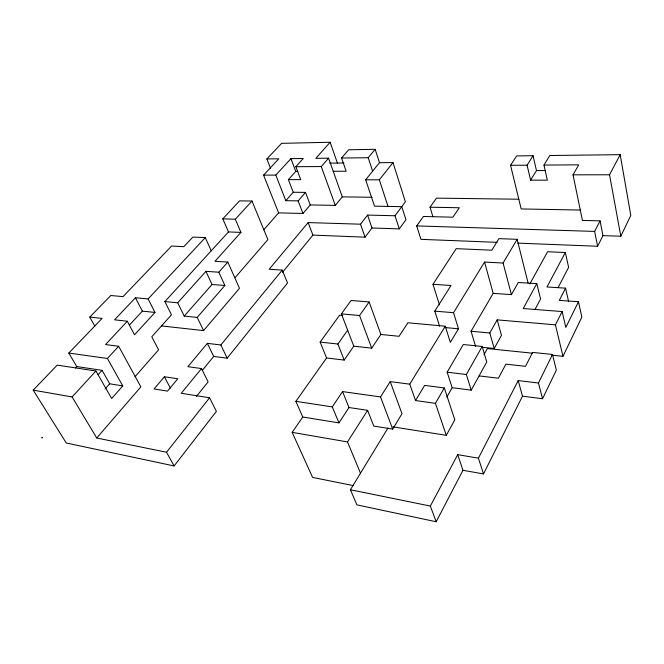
<?xml version="1.0" encoding="UTF-8"?>
<svg xmlns="http://www.w3.org/2000/svg" width="664" height="664" viewBox="0 0 664 664"><rect width="100%" height="100%" fill="white"/><g stroke="black" fill="none" stroke-linecap="round" stroke-linejoin="round"><path stroke-width="1" d="M542.554 398.749L538.446 383.012L518.194 380.58L522.485 396.159L542.554 398.749L556.349 370.097L552.498 354.46L532.628 352.426L525.506 366.32L505.902 364.146L498.415 378.214L479.093 375.899M551.676 355.165L562.972 356.327L581.855 317.118L578.469 301.73L559.312 300.369L565.57 288.159L546.987 286.981L565.338 252.511L547.601 251.747L529.789 284.026M517.812 243.132L597.617 246.253L602.945 235.629L620.807 236.218L630.8 215.451L620.193 154.662L549.825 155.509L543.974 165.07L547.335 180.176L530.586 180.143L527.1 165.187L533.084 155.716L516.667 155.915L510.55 165.294L521.174 208.936L580.801 210.065M538.446 383.012L552.498 354.46M578.469 301.73L565.819 327.41L562.134 311.557L523.215 308.544L536.794 283.636L518.302 282.482L511.438 294.633L493.186 293.363L471.058 331.245L475.64 346.591M483.5 473.947L478.42 458.168L457.712 454.657L462.966 470.286L483.5 473.947L522.485 396.159M562.972 356.327L555.436 324.837L562.134 311.557M478.42 458.168L518.194 380.58M597.617 246.253L594.654 231.412L600.073 220.855L582.428 220.415L573.032 174.823L578.734 164.838L543.974 165.07M388.017 427.931L350.426 489.758L356.9 504.872L436.173 521.755L462.966 470.286M558.125 287.512L568.625 267.351L565.338 252.511M620.807 236.218L609.544 174.781L620.193 154.662M436.173 521.755L430.347 506.059L457.712 454.657M534.927 309.64L540.571 299.041L536.794 283.636M446.291 435.327L454.832 419.847L444.316 387.95L424.62 385.402L415.556 400.558L435.426 403.338L446.291 435.327L392.963 426.869M452.176 387.701L471.224 390.158L486.754 362.013L482.18 346.459L463.298 344.533L447.146 372.18L452.176 387.701L446.839 397.039M481.832 347.231L494.215 348.492L501.486 335.32L497.187 319.874L555.436 324.837M484.014 354.659L487.417 348.558L532.404 353.19M471.224 390.158L466.352 374.488L482.18 346.459M494.215 348.492L489.783 332.988L497.187 319.874M435.426 403.338L444.316 387.95M511.438 294.633L503.096 263.019L517.131 239.314L498.905 238.642L491.816 250.212L456.209 248.643L432.978 284.292L439.435 304.826M503.096 263.019L484.554 262.072L453.537 312.694L458.475 328.788L450.35 342.367L445.262 326.207L407.887 322.779L399.072 336.299L380.879 334.465L371.691 348.168L353.779 346.193L344.201 360.079L326.58 357.962L320.139 342.084L339.669 315.159L342.757 315.442M392.698 429.11L380.53 396.931L342.558 391.586L348.998 407.53L367.615 410.335L373.766 426.08L392.698 429.11L401.986 413.697L390.216 381.617L409.763 384.157L415.556 400.558M409.763 384.157L445.262 326.207M530.586 180.143L536.479 170.59L533.084 155.716M380.53 396.931L390.216 381.617M439.576 326.124L434.787 311.134L451.005 285.495L432.978 284.292M360.486 473.208L347.504 441.934L367.615 410.335M326.58 357.962L295.862 401.346L302.767 417.025L338.947 422.877L348.998 407.53M338.947 422.877L332.291 406.883L342.558 391.586M353.14 485.567L312.595 477.424L292.168 432.347L302.767 417.025M371.691 348.168L359.564 315.508L369.126 301.937L351.09 300.485L341.396 313.873L353.779 346.193M344.201 360.079L337.885 344.035L347.654 330.207M497.087 242.327L420.91 239.347L416.71 225.926L423.441 216.464L452.906 217.203L459.314 207.757L430.04 207.201L432.895 216.705M430.04 207.201L436.497 198.129L518.783 199.225M399.28 228.889L405.953 219.742L401.786 206.67L374.504 206.147L365.648 179.795L379.484 162.688L393.005 162.572L405.372 201.765L395.014 215.758L399.28 228.889L371.998 227.993L365.034 237.156L312.918 235.122L282.532 272.281M196.386 396.458L208.114 381.858L201.507 368.57L187.887 366.677L207.359 343.346L213.7 356.443L227.146 358.178L287.553 282.988L282.25 270.099L269.177 269.26L308.129 222.581L360.51 224.191L367.582 215.078L395.014 215.758M94.819 326.132L89.798 317.085L102.057 318.438L68.824 353.049L107.419 358.485L122.757 385.9L111.668 398.491L95.931 371.002L57.228 365.125L33.2 390.133L66.251 442.988L174.126 465.954L216.389 411.365L209.575 397.777L181.247 393.279L201.507 368.57M33.2 390.133L72.094 396.956L96.745 438.008L166.523 452.242L209.575 397.777M365.648 179.795L379.318 179.82L393.005 162.572M202.304 370.387L213.7 356.443M207.359 343.346L220.863 344.965L282.25 270.099M263.757 229.827L278.614 212.87L302.975 213.476L310.229 204.927L335.295 205.4L342.292 196.876L372.139 197.274M333.22 171.295L346.135 171.246L341.562 158.032L368.196 157.708L375.152 149.309L379.484 162.688M164.406 376.762L154.048 388.963L167.511 391.104L177.819 378.754L164.406 376.762L170.382 388.116M161.377 325.916L203.582 330.597L239.48 288.3L227.818 262.072L214.97 261.292L240.941 232.408L235.305 219.228L222.789 218.854L228.482 231.919L240.941 232.408M341.562 158.032L348.658 149.773L375.152 149.309M96.745 438.008L140.859 386.871L118.648 346.259L105.559 344.558L127.314 321.227L134.535 334.805L154.986 312.42L148.105 298.933L135.439 297.762L114.565 319.816L127.314 321.227M235.322 277.369L267.899 239.604L251.996 201.043L239.596 200.835L222.789 218.854M177.686 302.776L184.218 316.089L197.225 317.417L224.872 285.487L218.846 272.215L205.948 271.335L177.686 302.776L164.871 301.589L171.461 314.786L151.79 336.781L158.58 349.828L135.099 376.621M285.819 200.686L293.231 192.261L288.383 179.629L300.717 179.653L295.845 166.714L303.274 158.497L290.932 158.646L275.817 175.105L285.819 200.686L298.153 200.885L305.515 192.394L310.229 204.927M295.845 166.714L321.276 166.548L328.58 158.19L342.292 196.876M184.218 316.089L212.032 284.499L224.872 285.487M218.846 272.215L227.818 262.072M337.578 163.527L330.132 142.245L315.823 158.347L328.58 158.19M105.144 388.938L109.726 383.809L122.757 385.9M288.383 179.629L295.762 171.42L297.804 171.412M98.089 374.728L102.082 370.354L109.726 383.809M164.871 301.589L228.482 231.919M72.094 396.956L95.931 371.002M107.419 358.485L118.648 346.259M235.305 219.228L251.996 201.043M129.447 325.078L142.362 311.142L154.986 312.42M148.105 298.933L205.284 237.621L211.243 250.793M278.614 212.87L263.575 175.122L278.797 158.796L266.862 158.937L270.638 168.573M75.356 367.956L76.7 366.528L102.082 370.354M266.862 158.937L281.619 143.341L330.132 142.245M89.798 317.085L110.813 295.505L123.014 296.625L171.602 246.037L183.82 246.659L192.892 237.073L205.284 237.621M329.684 163.128L343.96 163.004M510.55 165.294L527.1 165.187M536.479 170.59L545.277 170.565M263.575 175.122L275.817 175.105M573.032 174.823L609.544 174.781M293.231 192.261L305.515 192.394M416.71 225.926L594.654 231.412M434.787 311.134L453.537 312.694M341.396 313.873L359.564 315.508M444.764 327.518L458.475 328.788M471.058 331.245L489.783 332.988M320.139 342.084L337.885 344.035M447.146 372.18L466.352 374.488M295.862 401.346L332.291 406.883M292.168 432.347L347.504 441.934M350.426 489.758L430.347 506.059M68.824 353.049L76.7 366.528M166.523 452.242L174.126 465.954M135.439 297.762L142.362 311.142M197.225 317.417L203.582 330.597M220.863 344.965L227.146 358.178M205.948 271.335L212.032 284.499M298.153 200.885L302.975 213.476M308.129 222.581L312.918 235.122M290.932 158.646L295.762 171.42M321.276 166.548L335.295 205.4M369.126 301.937L380.879 334.465M360.51 224.191L365.034 237.156M367.582 215.078L371.998 227.993M368.196 157.708L372.637 171.154M379.318 179.82L388.025 206.404M484.554 262.072L493.186 293.363M517.131 239.314L528.054 282.847M565.57 288.159L568.55 301.315M600.073 220.855L602.945 235.629M42.504 437.551L41.907 437.8L42.504 437.551"/></g></svg>
